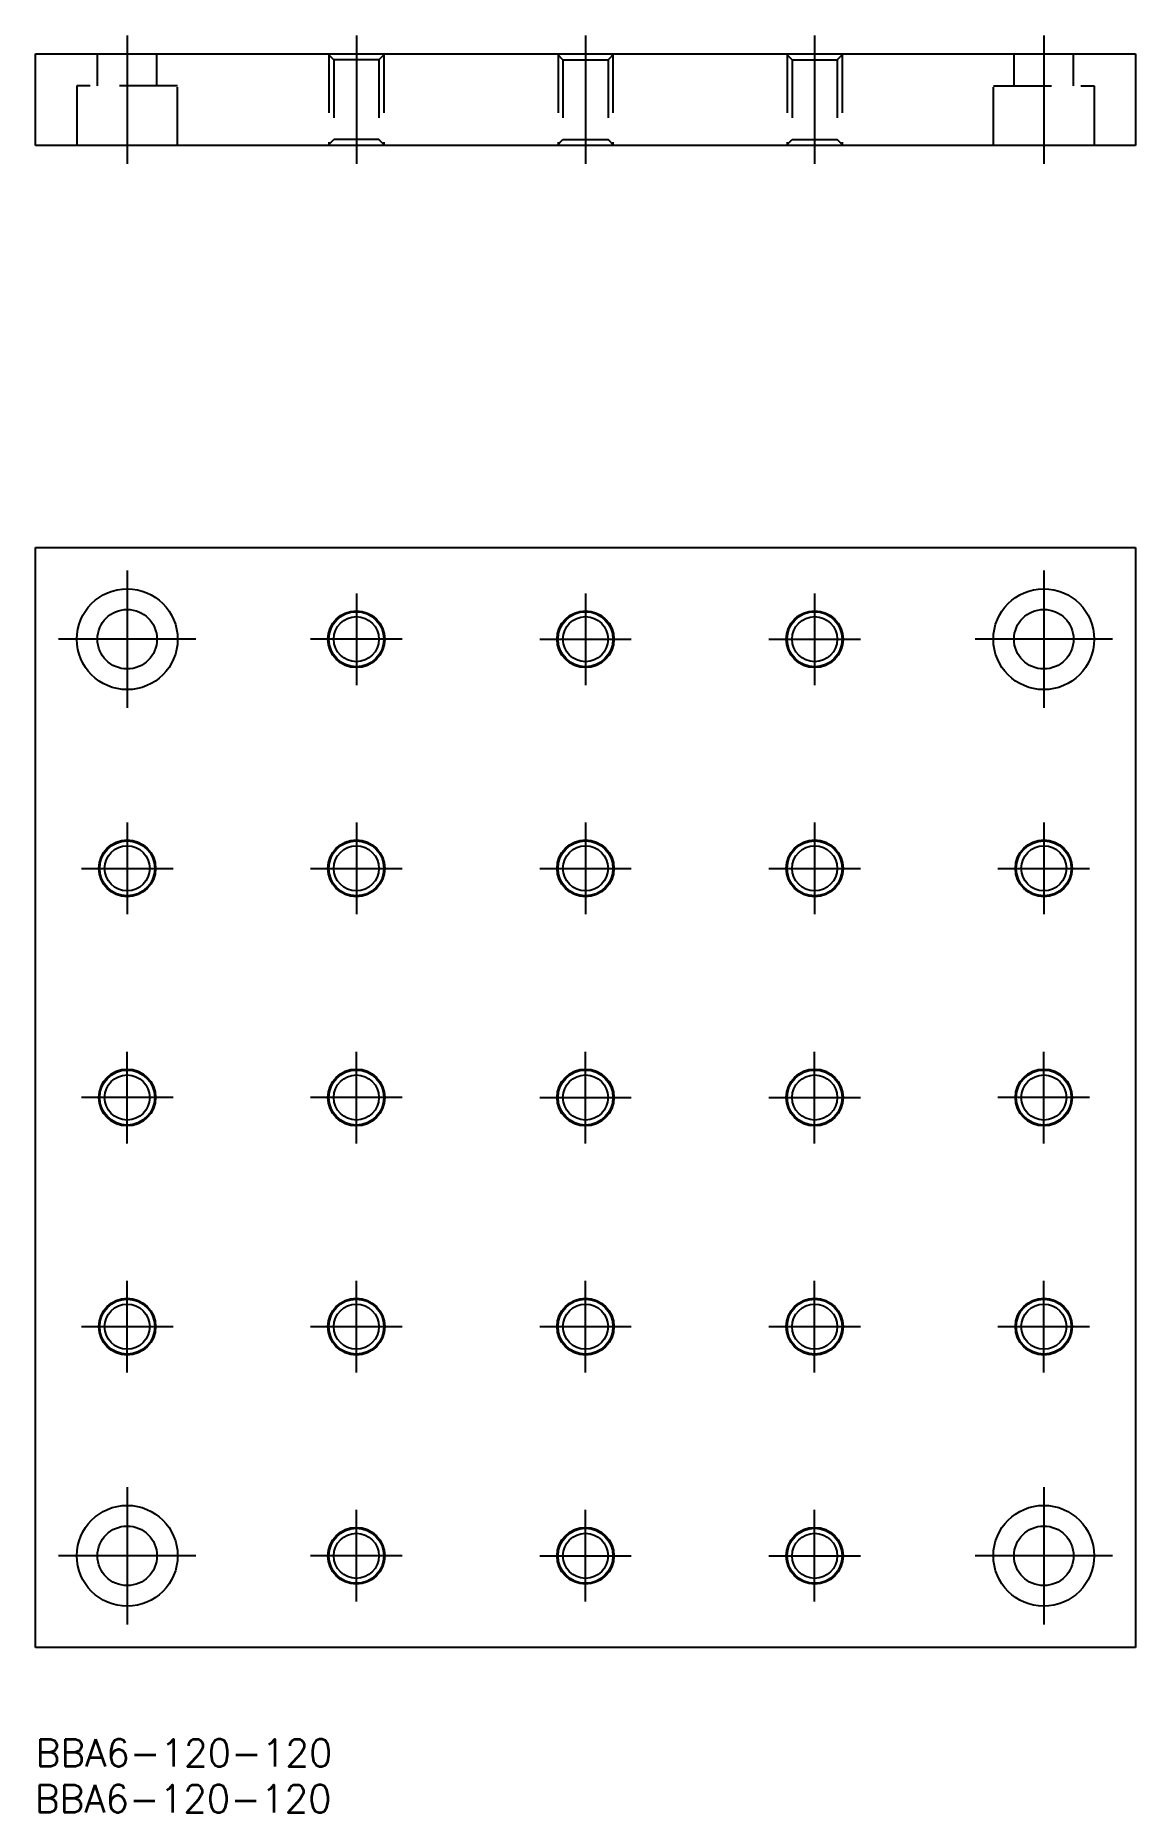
# Model space of a CAD drawing. Extents: x 0 to 120, y -8 to 186.
import ezdxf

# ---------------------------------------------------------------- set-up
doc = ezdxf.new("R2010")
doc.units = 0
doc.header["$LTSCALE"] = 0.5
doc.linetypes.add('CENTER', pattern=[50.8, 31.75, -6.35, 6.35, -6.35])
doc.linetypes.add('DASHED', pattern=[19.05, 12.7, -6.35])
for name, color, linetype in [('MSM_CENTER', 1, 'CENTER'), ('MSM_CONTINUOUS', 7, 'CONTINUOUS'), ('MSM_DASHED', 4, 'DASHED'), ('MSM_NARROW', 5, 'CONTINUOUS'), ('MSM_PART_NUMBER', 7, 'CONTINUOUS')]:
    doc.layers.add(name, color=color, linetype=linetype)
doc.styles.get("Standard").update_dxf_attribs({"font": 'txt.shx', "height": 3, "bigfont": 'bigfont.shx'})

# ---------------------------------------------------------------- blocks, each defined once
blk = doc.blocks.new('*U2')
at = {"layer": 'MSM_PART_NUMBER'}
blk.add_text('BBA6-120-120', height=3, dxfattribs=at).set_placement((0, -3))
blk = doc.blocks.new('*U3')
at = {"layer": 'MSM_PART_NUMBER'}
blk.add_text('BBA6-120-120', height=3, dxfattribs=at).set_placement((-0.09, -8))

msp = doc.modelspace()

# ---------------------------------------------------------------- linework, layer by layer
at = {"layer": 'MSM_CENTER'}
for p, q in [((10, 185.86), (10, 171.86)), ((35, 185.86), (35, 171.86)), ((60, 185.86), (60, 171.86)), ((85, 185.86), (85, 171.86)), ((110, 185.86), (110, 171.86)), ((35, 125), (35, 115)), ((60, 125), (60, 115)), ((85, 125), (85, 115)), ((40, 120), (30, 120)), ((55, 120), (65, 120)), ((80, 120), (90, 120)), ((10, 100), (10, 90)), ((35, 100), (35, 90)), ((60, 100), (60, 90)), ((85, 100), (85, 90)), ((110, 100), (110, 90)), ((5, 95), (15, 95)), ((30, 95), (40, 95)), ((55, 95), (65, 95)), ((80, 95), (90, 95)), ((105, 95), (115, 95)), ((10, 65), (10, 75)), ((35, 65), (35, 75)), ((60, 65), (60, 75)), ((85, 65), (85, 75)), ((110, 65), (110, 75)), ((15, 70), (5, 70)), ((40, 70), (30, 70)), ((55, 70), (65, 70)), ((80, 70), (90, 70)), ((115, 70), (105, 70)), ((10, 40), (10, 50)), ((35, 40), (35, 50)), ((60, 40), (60, 50)), ((85, 40), (85, 50)), ((110, 40), (110, 50)), ((5, 45), (15, 45)), ((30, 45), (40, 45)), ((55, 45), (65, 45)), ((80, 45), (90, 45)), ((105, 45), (115, 45)), ((35, 15), (35, 25)), ((60, 15), (60, 25)), ((85, 15), (85, 25)), ((40, 20), (30, 20)), ((55, 20), (65, 20)), ((80, 20), (90, 20))]:
    msp.add_line(p, q, dxfattribs=at)
at = {"layer": 'MSM_CENTER', "linetype": 'CENTER'}
for p, q in [((10, 127.5), (10, 112.5)), ((110, 127.5), (110, 112.5)), ((17.5, 120), (2.5, 120)), ((117.5, 120), (102.5, 120)), ((10, 27.5), (10, 12.5)), ((110, 27.5), (110, 12.5)), ((17.5, 20), (2.5, 20)), ((117.5, 20), (102.5, 20))]:
    msp.add_line(p, q, dxfattribs=at)
at = {"layer": 'MSM_CONTINUOUS'}
for p, q in [((0, 173.86), (0, 183.86)), ((0, 183.86), (120, 183.86)), ((120, 183.86), (120, 173.86)), ((120, 173.86), (0, 173.86)), ((0, 10), (0, 130)), ((0, 130), (120, 130)), ((120, 130), (120, 10)), ((120, 10), (0, 10))]:
    msp.add_line(p, q, dxfattribs=at)
for centre, radius in [((10, 120), 5.5), ((110, 120), 5.5), ((10, 120), 3.25), ((35, 120), 3.1), ((35, 120), 2.46), ((60, 120), 3.1), ((60, 120), 2.46), ((85, 120), 3.1), ((85, 120), 2.46), ((110, 120), 3.25), ((10, 95), 3.1), ((10, 95), 2.46), ((35, 95), 3.1), ((35, 95), 2.46), ((60, 95), 3.1), ((60, 95), 2.46), ((85, 95), 3.1), ((85, 95), 2.46), ((110, 95), 3.1), ((110, 95), 2.46), ((10, 70), 3.1), ((10, 70), 2.46), ((35, 70), 3.1), ((35, 70), 2.46), ((60, 70), 3.1), ((60, 70), 2.46), ((85, 70), 3.1), ((85, 70), 2.46), ((110, 70), 3.1), ((110, 70), 2.46), ((10, 45), 3.1), ((10, 45), 2.46), ((35, 45), 3.1), ((35, 45), 2.46), ((60, 45), 3.1), ((60, 45), 2.46), ((85, 45), 3.1), ((85, 45), 2.46), ((110, 45), 3.1), ((110, 45), 2.46), ((10, 20), 5.5), ((110, 20), 5.5), ((10, 20), 3.25), ((35, 20), 3.1), ((35, 20), 2.46), ((60, 20), 3.1), ((60, 20), 2.46), ((85, 20), 3.1), ((85, 20), 2.46), ((110, 20), 3.25)]:
    msp.add_circle(centre, radius, dxfattribs=at)
at = {"layer": 'MSM_DASHED'}
for p, q in [((6.75, 180.36), (6.75, 183.86)), ((13.25, 180.36), (13.25, 183.86)), ((31.9, 183.86), (32.54, 183.22)), ((32, 183.76), (32, 173.96)), ((32.54, 183.22), (32.54, 174.5)), ((37.46, 183.22), (32.54, 183.22)), ((38.1, 183.86), (37.46, 183.22)), ((37.46, 183.22), (37.46, 174.5)), ((38, 183.76), (38, 173.96)), ((56.9, 183.86), (57.54, 183.22)), ((57, 183.76), (57, 173.96)), ((57.54, 183.22), (62.46, 183.22)), ((57.54, 183.22), (57.54, 174.5)), ((63.1, 183.86), (62.46, 183.22)), ((62.46, 183.22), (62.46, 174.5)), ((63, 183.76), (63, 173.96)), ((81.9, 183.86), (82.54, 183.22)), ((82, 183.76), (82, 173.96)), ((82.54, 183.22), (82.54, 174.5)), ((82.54, 183.22), (87.46, 183.22)), ((88.1, 183.86), (87.46, 183.22)), ((87.46, 183.22), (87.46, 174.5)), ((88, 183.76), (88, 173.96)), ((106.75, 180.36), (106.75, 183.86)), ((113.25, 180.36), (113.25, 183.86)), ((4.5, 180.36), (4.5, 173.86)), ((15.5, 180.36), (4.5, 180.36)), ((15.5, 173.86), (15.5, 180.36)), ((104.5, 173.86), (104.5, 180.36)), ((104.5, 180.36), (115.5, 180.36)), ((115.5, 180.36), (115.5, 173.86)), ((31.9, 173.86), (32.54, 174.5)), ((37.46, 174.5), (32.54, 174.5)), ((38.1, 173.86), (37.46, 174.5)), ((56.9, 173.86), (57.54, 174.5)), ((57.54, 174.5), (62.46, 174.5)), ((63.1, 173.86), (62.46, 174.5)), ((81.9, 173.86), (82.54, 174.5)), ((82.54, 174.5), (87.46, 174.5)), ((88.1, 173.86), (87.46, 174.5))]:
    msp.add_line(p, q, dxfattribs=at)
at = {"layer": 'MSM_NARROW'}
for centre in [(35, 120), (60, 120), (85, 120), (10, 95), (35, 95), (60, 95), (85, 95), (110, 95), (10, 70), (35, 70), (60, 70), (85, 70), (110, 70), (10, 45), (35, 45), (60, 45), (85, 45), (110, 45), (35, 20), (60, 20), (85, 20)]:
    msp.add_circle(centre, 3, dxfattribs=at)

# ---------------------------------------------------------------- block references
at = {"layer": 'MSM_CONTINUOUS'}
for name in ['*U2', '*U3']:
    msp.add_blockref(name, (0, 0), dxfattribs=at)

doc.saveas('drawing.dxf')
